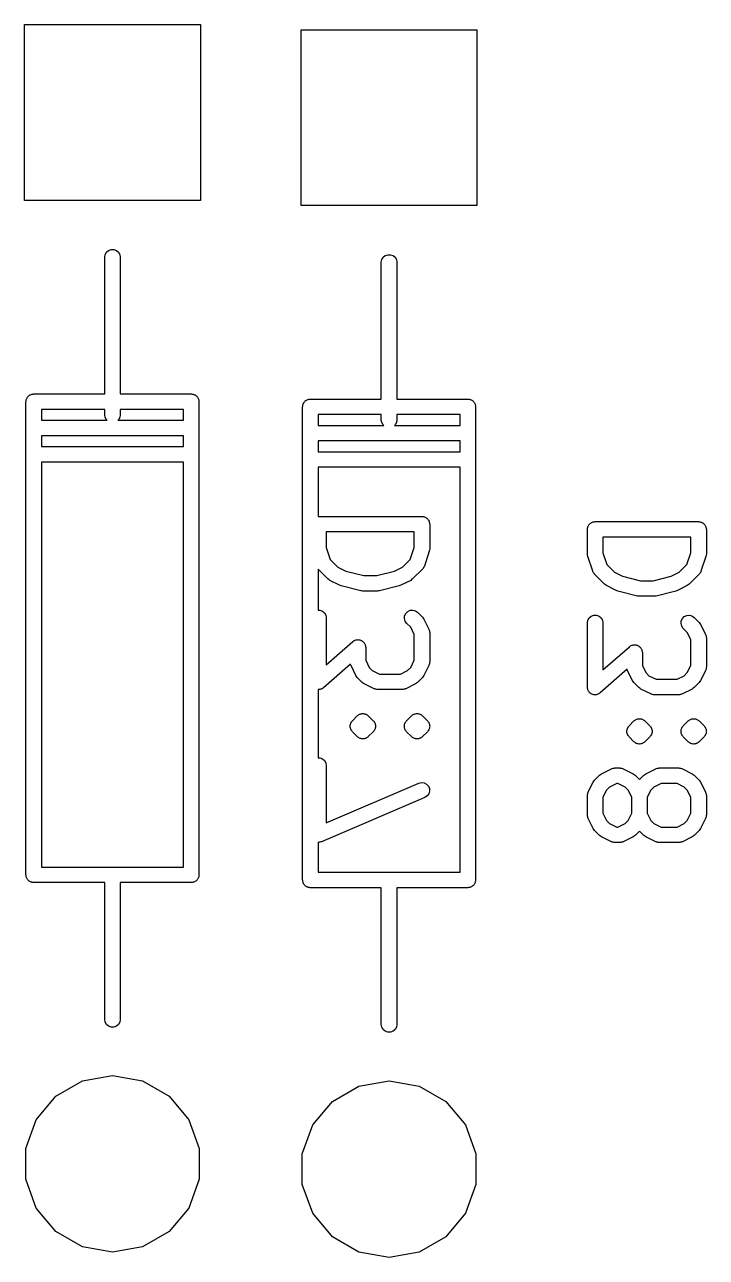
# Model space of a CAD drawing. Extents: x 17 to 274, y -105 to -6.
# Drawn here: x 162.37 to 168.97, y -46.89 to -34.98 of the extents above; entities that cross this region are included whole.
import ezdxf

# ---------------------------------------------------------------- set-up
doc = ezdxf.new("R2010")
doc.units = 0
doc.header["$MEASUREMENT"] = 0
doc.layers.add('BLACK', color=7, linetype='CONTINUOUS')

msp = doc.modelspace()

# ---------------------------------------------------------------- linework, layer by layer
at = {"layer": 'Black'}
for p, q in [((162.373, -36.6751), (162.373, -34.9759)), ((162.373, -34.9759), (164.072, -34.9759)), ((164.072, -34.9759), (164.072, -36.6751)), ((165.048, -36.7251), (165.048, -35.0259)), ((165.048, -35.0259), (166.747, -35.0259)), ((166.747, -35.0259), (166.747, -36.7251)), ((164.072, -36.6751), (162.373, -36.6751)), ((166.747, -36.7251), (165.048, -36.7251)), ((163.165, -37.1743), (163.185, -37.1576)), ((163.185, -37.1576), (163.209, -37.1487)), ((163.209, -37.1487), (163.235, -37.1487)), ((163.235, -37.1487), (163.26, -37.1576)), ((163.26, -37.1576), (163.28, -37.1743)), ((163.147, -37.2225), (163.152, -37.1969)), ((163.147, -38.5445), (163.147, -37.2225)), ((163.152, -37.1969), (163.165, -37.1743)), ((163.28, -37.1743), (163.293, -37.1969)), ((163.293, -37.1969), (163.297, -37.2225)), ((163.297, -37.2225), (163.297, -38.5445)), ((165.822, -37.2725), (165.827, -37.2469)), ((165.822, -38.5945), (165.822, -37.2725)), ((165.827, -37.2469), (165.84, -37.2243)), ((165.84, -37.2243), (165.86, -37.2076)), ((165.86, -37.2076), (165.884, -37.1987)), ((165.884, -37.1987), (165.91, -37.1987)), ((165.91, -37.1987), (165.935, -37.2076)), ((165.935, -37.2076), (165.955, -37.2243)), ((165.955, -37.2243), (165.968, -37.2469)), ((165.968, -37.2469), (165.972, -37.2725)), ((165.972, -37.2725), (165.972, -38.5945)), ((162.389, -38.6003), (162.39, -38.5939)), ((162.39, -38.5939), (162.393, -38.5882)), ((162.393, -38.5882), (162.396, -38.582)), ((162.396, -38.582), (162.4, -38.577)), ((162.4, -38.577), (162.403, -38.5713)), ((162.403, -38.5713), (162.408, -38.5671)), ((162.408, -38.5671), (162.412, -38.5621)), ((162.412, -38.5621), (162.418, -38.5588)), ((162.418, -38.5588), (162.423, -38.5546)), ((162.423, -38.5546), (162.429, -38.5523)), ((162.429, -38.5523), (162.435, -38.549)), ((162.435, -38.549), (162.441, -38.5479)), ((162.441, -38.5479), (162.447, -38.5457)), ((162.447, -38.5457), (162.454, -38.5457)), ((162.454, -38.5457), (162.46, -38.5445)), ((162.46, -38.5445), (163.147, -38.5445)), ((163.297, -38.5445), (163.984, -38.5445)), ((163.984, -38.5445), (163.991, -38.5457)), ((163.991, -38.5457), (163.997, -38.5457)), ((163.997, -38.5457), (164.004, -38.5479)), ((164.004, -38.5479), (164.01, -38.549)), ((164.01, -38.549), (164.016, -38.5523)), ((164.016, -38.5523), (164.022, -38.5546)), ((164.022, -38.5546), (164.027, -38.5588)), ((164.027, -38.5588), (164.033, -38.5621)), ((164.033, -38.5621), (164.037, -38.5671)), ((164.037, -38.5671), (164.042, -38.5713)), ((164.042, -38.5713), (164.045, -38.577)), ((164.045, -38.577), (164.049, -38.582)), ((164.049, -38.582), (164.052, -38.5882)), ((164.052, -38.5882), (164.055, -38.5939)), ((164.055, -38.5939), (164.056, -38.6003)), ((165.116, -38.5979), (165.122, -38.5957)), ((165.122, -38.5957), (165.129, -38.5957)), ((165.129, -38.5957), (165.135, -38.5945)), ((165.135, -38.5945), (165.822, -38.5945)), ((165.972, -38.5945), (166.659, -38.5945)), ((166.659, -38.5945), (166.666, -38.5957)), ((166.666, -38.5957), (166.672, -38.5957)), ((166.672, -38.5957), (166.679, -38.5979)), ((162.385, -38.6195), (162.387, -38.6131)), ((162.385, -43.1915), (162.385, -38.6195)), ((162.387, -38.6065), (162.389, -38.6003)), ((162.387, -38.6131), (162.387, -38.6065)), ((162.535, -38.6945), (162.535, -38.7985)), ((163.147, -38.6945), (162.535, -38.6945)), ((163.147, -38.7465), (163.147, -38.6945)), ((163.297, -38.6945), (163.297, -38.7465)), ((163.909, -38.6945), (163.297, -38.6945)), ((163.909, -38.7985), (163.909, -38.6945)), ((164.056, -38.6003), (164.058, -38.6065)), ((164.058, -38.6065), (164.058, -38.6131)), ((164.058, -38.6131), (164.059, -38.6195)), ((164.059, -38.6195), (164.059, -43.1915)), ((165.06, -38.6695), (165.062, -38.6631)), ((165.06, -43.2415), (165.06, -38.6695)), ((165.062, -38.6565), (165.064, -38.6503)), ((165.062, -38.6631), (165.062, -38.6565)), ((165.064, -38.6503), (165.065, -38.6439)), ((165.065, -38.6439), (165.068, -38.6382)), ((165.068, -38.6382), (165.071, -38.632)), ((165.071, -38.632), (165.075, -38.627)), ((165.075, -38.627), (165.078, -38.6213)), ((165.078, -38.6213), (165.083, -38.6171)), ((165.083, -38.6171), (165.087, -38.6121)), ((165.087, -38.6121), (165.093, -38.6088)), ((165.093, -38.6088), (165.098, -38.6046)), ((165.098, -38.6046), (165.104, -38.6023)), ((165.104, -38.6023), (165.11, -38.599)), ((165.11, -38.599), (165.116, -38.5979)), ((166.679, -38.5979), (166.685, -38.599)), ((166.685, -38.599), (166.691, -38.6023)), ((166.691, -38.6023), (166.697, -38.6046)), ((166.697, -38.6046), (166.702, -38.6088)), ((166.702, -38.6088), (166.708, -38.6121)), ((166.708, -38.6121), (166.712, -38.6171)), ((166.712, -38.6171), (166.717, -38.6213)), ((166.717, -38.6213), (166.72, -38.627)), ((166.72, -38.627), (166.724, -38.632)), ((166.724, -38.632), (166.727, -38.6382)), ((166.727, -38.6382), (166.73, -38.6439)), ((166.73, -38.6439), (166.731, -38.6503)), ((166.731, -38.6503), (166.733, -38.6565)), ((166.733, -38.6565), (166.733, -38.6631)), ((166.733, -38.6631), (166.734, -38.6695)), ((166.734, -38.6695), (166.734, -43.2415)), ((162.535, -38.7985), (163.17, -38.7985)), ((163.152, -38.7722), (163.147, -38.7465)), ((163.165, -38.7947), (163.152, -38.7722)), ((163.17, -38.7985), (163.165, -38.7947)), ((163.28, -38.7947), (163.275, -38.7985)), ((163.275, -38.7985), (163.909, -38.7985)), ((163.293, -38.7722), (163.28, -38.7947)), ((163.297, -38.7465), (163.293, -38.7722)), ((165.21, -38.7445), (165.21, -38.8485)), ((165.822, -38.7445), (165.21, -38.7445)), ((165.822, -38.7965), (165.822, -38.7445)), ((165.827, -38.8222), (165.822, -38.7965)), ((165.84, -38.8447), (165.827, -38.8222)), ((165.968, -38.8222), (165.955, -38.8447)), ((165.972, -38.7965), (165.968, -38.8222)), ((165.972, -38.7445), (165.972, -38.7965)), ((166.584, -38.7445), (165.972, -38.7445)), ((166.584, -38.8485), (166.584, -38.7445)), ((162.535, -38.9485), (162.535, -39.0525)), ((163.909, -38.9485), (162.535, -38.9485)), ((163.909, -39.0525), (163.909, -38.9485)), ((165.21, -38.8485), (165.845, -38.8485)), ((165.845, -38.8485), (165.84, -38.8447)), ((165.955, -38.8447), (165.95, -38.8485)), ((165.95, -38.8485), (166.584, -38.8485)), ((162.535, -39.0525), (163.909, -39.0525)), ((165.21, -38.9985), (165.21, -39.1025)), ((166.584, -38.9985), (165.21, -38.9985)), ((166.584, -39.1025), (166.584, -38.9985)), ((165.21, -39.1025), (166.584, -39.1025)), ((162.535, -39.2025), (162.535, -43.1165)), ((163.909, -39.2025), (162.535, -39.2025)), ((163.909, -43.1165), (163.909, -39.2025)), ((165.21, -39.2525), (165.21, -39.7289)), ((166.584, -39.2525), (165.21, -39.2525)), ((166.584, -43.1665), (166.584, -39.2525)), ((165.21, -39.7289), (165.215, -39.7281)), ((165.215, -39.7281), (166.215, -39.7281)), ((166.215, -39.7281), (166.221, -39.7293)), ((166.221, -39.7293), (166.228, -39.7293)), ((166.228, -39.7293), (166.234, -39.7315)), ((166.234, -39.7315), (166.24, -39.7327)), ((166.24, -39.7327), (166.246, -39.7359)), ((166.246, -39.7359), (166.252, -39.7382)), ((166.252, -39.7382), (166.257, -39.7424)), ((166.257, -39.7424), (166.263, -39.7457)), ((166.263, -39.7457), (166.267, -39.7507)), ((166.267, -39.7507), (166.272, -39.7549)), ((166.272, -39.7549), (166.276, -39.7606)), ((166.276, -39.7606), (166.28, -39.7656)), ((166.28, -39.7656), (166.282, -39.7718)), ((166.282, -39.7718), (166.285, -39.7775)), ((166.285, -39.7775), (166.286, -39.7839)), ((166.286, -39.7839), (166.289, -39.7901)), ((167.852, -39.7882), (167.859, -39.7859)), ((167.859, -39.7859), (167.864, -39.7827)), ((167.864, -39.7827), (167.871, -39.7815)), ((167.871, -39.7815), (167.877, -39.7793)), ((167.877, -39.7793), (167.883, -39.7793)), ((167.883, -39.7793), (167.89, -39.7781)), ((167.89, -39.7781), (168.89, -39.7781)), ((168.89, -39.7781), (168.896, -39.7793)), ((168.896, -39.7793), (168.903, -39.7793)), ((168.903, -39.7793), (168.909, -39.7815)), ((168.909, -39.7815), (168.915, -39.7827)), ((168.915, -39.7827), (168.921, -39.7859)), ((168.921, -39.7859), (168.927, -39.7882)), ((165.29, -39.8781), (165.29, -40.0291)), ((166.14, -39.8781), (165.29, -39.8781)), ((166.14, -40.0291), (166.14, -39.8781)), ((166.289, -39.7901), (166.289, -39.7967)), ((166.289, -39.7967), (166.29, -39.8031)), ((166.29, -39.8031), (166.29, -40.0412)), ((167.815, -39.8531), (167.816, -39.8467)), ((167.815, -40.0912), (167.815, -39.8531)), ((167.816, -39.8401), (167.818, -39.8339)), ((167.816, -39.8467), (167.816, -39.8401)), ((167.818, -39.8339), (167.819, -39.8275)), ((167.819, -39.8275), (167.823, -39.8218)), ((167.823, -39.8218), (167.825, -39.8156)), ((167.825, -39.8156), (167.829, -39.8106)), ((167.829, -39.8106), (167.832, -39.8049)), ((167.832, -39.8049), (167.837, -39.8007)), ((167.837, -39.8007), (167.842, -39.7957)), ((167.842, -39.7957), (167.847, -39.7924)), ((167.847, -39.7924), (167.852, -39.7882)), ((168.927, -39.7882), (168.932, -39.7924)), ((168.932, -39.7924), (168.938, -39.7957)), ((168.938, -39.7957), (168.942, -39.8007)), ((168.942, -39.8007), (168.947, -39.8049)), ((168.947, -39.8049), (168.951, -39.8106)), ((168.951, -39.8106), (168.955, -39.8156)), ((168.955, -39.8156), (168.957, -39.8218)), ((168.957, -39.8218), (168.96, -39.8275)), ((168.96, -39.8275), (168.961, -39.8339)), ((168.961, -39.8339), (168.964, -39.8401)), ((168.964, -39.8401), (168.964, -39.8467)), ((168.964, -39.8467), (168.965, -39.8531)), ((168.965, -39.8531), (168.965, -40.0912)), ((167.965, -39.9281), (167.965, -40.0791)), ((168.815, -39.9281), (167.965, -39.9281)), ((168.815, -40.0791), (168.815, -39.9281)), ((165.29, -40.0291), (165.328, -40.1436)), ((165.328, -40.1436), (165.402, -40.2177)), ((166.028, -40.2177), (166.102, -40.1436)), ((166.102, -40.1436), (166.14, -40.0291)), ((166.286, -40.065), (166.238, -40.2078)), ((166.288, -40.0531), (166.286, -40.065)), ((166.29, -40.0412), (166.288, -40.0531)), ((167.817, -40.1031), (167.815, -40.0912)), ((167.819, -40.115), (167.817, -40.1031)), ((167.866, -40.2578), (167.819, -40.115)), ((167.965, -40.0791), (168.003, -40.1936)), ((168.777, -40.1936), (168.815, -40.0791)), ((168.961, -40.115), (168.913, -40.2578)), ((168.963, -40.1031), (168.961, -40.115)), ((168.965, -40.0912), (168.963, -40.1031)), ((165.305, -40.3324), (165.21, -40.2382)), ((165.21, -40.2382), (165.21, -40.634)), ((165.402, -40.2177), (165.479, -40.2562)), ((165.479, -40.2562), (165.653, -40.2996)), ((165.777, -40.2996), (165.951, -40.2562)), ((165.951, -40.2562), (166.028, -40.2177)), ((166.22, -40.2371), (166.125, -40.3324)), ((166.223, -40.2336), (166.22, -40.2371)), ((166.226, -40.2307), (166.223, -40.2336)), ((166.23, -40.223), (166.226, -40.2307)), ((166.235, -40.2158), (166.23, -40.223)), ((166.236, -40.2116), (166.235, -40.2158)), ((166.238, -40.2078), (166.236, -40.2116)), ((167.868, -40.2616), (167.866, -40.2578)), ((167.869, -40.2658), (167.868, -40.2616)), ((168.003, -40.1936), (168.077, -40.2677)), ((168.703, -40.2677), (168.777, -40.1936)), ((168.911, -40.2616), (168.91, -40.2658)), ((168.913, -40.2578), (168.911, -40.2616)), ((165.315, -40.3393), (165.305, -40.3324)), ((165.324, -40.3464), (165.315, -40.3393)), ((165.419, -40.394), (165.324, -40.3464)), ((165.653, -40.2996), (165.777, -40.2996)), ((166.106, -40.3464), (166.01, -40.394)), ((166.115, -40.3392), (166.106, -40.3464)), ((166.125, -40.3324), (166.115, -40.3392)), ((167.875, -40.273), (167.869, -40.2658)), ((167.879, -40.2807), (167.875, -40.273)), ((167.882, -40.2836), (167.879, -40.2807)), ((167.884, -40.2871), (167.882, -40.2836)), ((167.98, -40.3824), (167.884, -40.2871)), ((167.99, -40.3893), (167.98, -40.3824)), ((168.077, -40.2677), (168.154, -40.3062)), ((168.154, -40.3062), (168.328, -40.3496)), ((168.328, -40.3496), (168.452, -40.3496)), ((168.452, -40.3496), (168.626, -40.3062)), ((168.626, -40.3062), (168.703, -40.2677)), ((168.8, -40.3824), (168.79, -40.3892)), ((168.895, -40.2871), (168.8, -40.3824)), ((168.898, -40.2836), (168.895, -40.2871)), ((168.901, -40.2807), (168.898, -40.2836)), ((168.905, -40.273), (168.901, -40.2807)), ((168.91, -40.2658), (168.905, -40.273)), ((165.427, -40.3964), (165.419, -40.394)), ((165.435, -40.3997), (165.427, -40.3964)), ((165.625, -40.4473), (165.435, -40.3997)), ((165.634, -40.448), (165.625, -40.4473)), ((165.643, -40.4496), (165.634, -40.448)), ((165.786, -40.4496), (165.643, -40.4496)), ((165.795, -40.448), (165.786, -40.4496)), ((165.804, -40.4473), (165.795, -40.448)), ((165.995, -40.3997), (165.804, -40.4473)), ((166.002, -40.3964), (165.995, -40.3997)), ((166.01, -40.394), (166.002, -40.3964)), ((167.999, -40.3964), (167.99, -40.3893)), ((168.094, -40.444), (167.999, -40.3964)), ((168.102, -40.4464), (168.094, -40.444)), ((168.11, -40.4497), (168.102, -40.4464)), ((168.3, -40.4973), (168.11, -40.4497)), ((168.309, -40.498), (168.3, -40.4973)), ((168.318, -40.4996), (168.309, -40.498)), ((168.461, -40.4996), (168.318, -40.4996)), ((168.47, -40.498), (168.461, -40.4996)), ((168.479, -40.4973), (168.47, -40.498)), ((168.67, -40.4497), (168.479, -40.4973)), ((168.677, -40.4464), (168.67, -40.4497)), ((168.685, -40.444), (168.677, -40.4464)), ((168.781, -40.3964), (168.685, -40.444)), ((168.79, -40.3892), (168.781, -40.3964)), ((165.21, -40.634), (165.228, -40.634)), ((165.228, -40.634), (165.252, -40.6429)), ((165.252, -40.6429), (165.272, -40.6597)), ((165.272, -40.6597), (165.285, -40.6822)), ((165.285, -40.6822), (165.29, -40.7079)), ((165.29, -40.7079), (165.29, -41.1617)), ((166.045, -40.7144), (166.047, -40.6885)), ((166.052, -40.7396), (166.045, -40.7144)), ((166.047, -40.6885), (166.058, -40.6649)), ((166.067, -40.7609), (166.052, -40.7396)), ((166.058, -40.6649), (166.077, -40.6465)), ((166.077, -40.6465), (166.1, -40.6355)), ((166.1, -40.6355), (166.126, -40.6332)), ((166.126, -40.6332), (166.151, -40.6399)), ((166.151, -40.6399), (166.173, -40.6549)), ((166.173, -40.6549), (166.22, -40.7025)), ((166.22, -40.7025), (166.227, -40.7123)), ((166.227, -40.7123), (166.234, -40.722)), ((166.234, -40.722), (166.282, -40.8172)), ((167.815, -40.7579), (167.819, -40.7322)), ((167.819, -40.7322), (167.832, -40.7097)), ((167.832, -40.7097), (167.852, -40.6929)), ((167.852, -40.6929), (167.877, -40.684)), ((167.877, -40.684), (167.903, -40.684)), ((167.903, -40.684), (167.927, -40.6929)), ((167.927, -40.6929), (167.947, -40.7097)), ((167.947, -40.7097), (167.96, -40.7322)), ((167.96, -40.7322), (167.965, -40.7579)), ((168.72, -40.7644), (168.722, -40.7385)), ((168.722, -40.7385), (168.733, -40.7149)), ((168.733, -40.7149), (168.752, -40.6965)), ((168.752, -40.6965), (168.775, -40.6855)), ((168.775, -40.6855), (168.801, -40.6832)), ((168.801, -40.6832), (168.826, -40.6899)), ((168.826, -40.6899), (168.848, -40.7049)), ((168.848, -40.7049), (168.895, -40.7525)), ((166.106, -40.7999), (166.067, -40.7609)), ((166.14, -40.8685), (166.106, -40.7999)), ((166.282, -40.8172), (166.283, -40.8214)), ((166.283, -40.8214), (166.285, -40.8251)), ((166.285, -40.8251), (166.287, -40.8338)), ((166.287, -40.8338), (166.289, -40.8422)), ((166.289, -40.8422), (166.289, -40.8465)), ((166.289, -40.8465), (166.29, -40.8508)), ((166.29, -40.8508), (166.29, -41.1365)), ((167.815, -41.3769), (167.815, -40.7579)), ((167.965, -40.7579), (167.965, -41.2117)), ((168.727, -40.7896), (168.72, -40.7644)), ((168.742, -40.8109), (168.727, -40.7896)), ((168.781, -40.8499), (168.742, -40.8109)), ((168.815, -40.9185), (168.781, -40.8499)), ((168.895, -40.7525), (168.902, -40.7623)), ((168.902, -40.7623), (168.909, -40.772)), ((168.909, -40.772), (168.957, -40.8672)), ((165.29, -41.1617), (165.546, -40.9372)), ((165.546, -40.9372), (165.553, -40.9334)), ((165.553, -40.9334), (165.558, -40.9287)), ((165.558, -40.9287), (165.564, -40.9267)), ((165.564, -40.9267), (165.569, -40.9237)), ((165.569, -40.9237), (165.576, -40.9223)), ((165.576, -40.9223), (165.583, -40.9198)), ((165.583, -40.9198), (165.589, -40.9198)), ((165.589, -40.9198), (165.594, -40.9186)), ((165.594, -40.9186), (165.601, -40.9198)), ((165.601, -40.9198), (165.609, -40.9198)), ((165.609, -40.9198), (165.614, -40.9217)), ((165.614, -40.9217), (165.62, -40.9226)), ((165.62, -40.9226), (165.626, -40.9262)), ((165.626, -40.9262), (165.633, -40.9287)), ((165.633, -40.9287), (165.638, -40.9324)), ((165.638, -40.9324), (165.643, -40.9352)), ((165.643, -40.9352), (165.648, -40.9407)), ((165.648, -40.9407), (165.653, -40.9454)), ((165.653, -40.9454), (165.656, -40.9504)), ((165.656, -40.9504), (165.66, -40.9548)), ((165.66, -40.9548), (165.663, -40.9616)), ((165.663, -40.9616), (165.666, -40.968)), ((165.666, -40.968), (165.667, -40.9737)), ((165.667, -40.9737), (165.669, -40.9791)), ((166.14, -41.1188), (166.14, -40.8685)), ((168.228, -40.9834), (168.233, -40.9787)), ((168.233, -40.9787), (168.239, -40.9767)), ((168.239, -40.9767), (168.244, -40.9737)), ((168.244, -40.9737), (168.251, -40.9723)), ((168.251, -40.9723), (168.258, -40.9698)), ((168.258, -40.9698), (168.264, -40.9698)), ((168.264, -40.9698), (168.269, -40.9686)), ((168.269, -40.9686), (168.276, -40.9698)), ((168.276, -40.9698), (168.284, -40.9698)), ((168.284, -40.9698), (168.289, -40.9717)), ((168.289, -40.9717), (168.295, -40.9726)), ((168.295, -40.9726), (168.301, -40.9762)), ((168.301, -40.9762), (168.308, -40.9787)), ((168.308, -40.9787), (168.313, -40.9824)), ((168.815, -41.1688), (168.815, -40.9185)), ((168.957, -40.8672), (168.958, -40.8714)), ((168.958, -40.8714), (168.96, -40.8751)), ((168.96, -40.8751), (168.962, -40.8838)), ((168.962, -40.8838), (168.964, -40.8922)), ((168.964, -40.8922), (168.964, -40.8965)), ((168.964, -40.8965), (168.965, -40.9008)), ((168.965, -40.9008), (168.965, -41.1865)), ((165.669, -40.9791), (165.67, -40.9864)), ((165.67, -40.9864), (165.671, -40.9936)), ((165.671, -40.9936), (165.671, -41.1188)), ((167.965, -41.2117), (168.221, -40.9872)), ((168.221, -40.9872), (168.228, -40.9834)), ((168.313, -40.9824), (168.318, -40.9852)), ((168.318, -40.9852), (168.323, -40.9907)), ((168.323, -40.9907), (168.328, -40.9954)), ((168.328, -40.9954), (168.331, -41.0004)), ((168.331, -41.0004), (168.335, -41.0048)), ((168.335, -41.0048), (168.338, -41.0116)), ((168.338, -41.0116), (168.341, -41.018)), ((168.341, -41.018), (168.342, -41.0237)), ((168.342, -41.0237), (168.344, -41.0291)), ((168.344, -41.0291), (168.345, -41.0364)), ((168.345, -41.0364), (168.346, -41.0436)), ((168.346, -41.0436), (168.346, -41.1688)), ((165.524, -41.1559), (165.264, -41.3834)), ((165.525, -41.1621), (165.524, -41.1559)), ((165.527, -41.1659), (165.525, -41.1621)), ((165.529, -41.17), (165.527, -41.1659)), ((165.576, -41.2653), (165.529, -41.17)), ((165.671, -41.1188), (165.705, -41.1873)), ((165.705, -41.1873), (165.735, -41.2177)), ((166.075, -41.2177), (166.106, -41.1873)), ((166.106, -41.1873), (166.14, -41.1188)), ((166.282, -41.17), (166.234, -41.2653)), ((166.283, -41.1659), (166.282, -41.17)), ((166.285, -41.1621), (166.283, -41.1659)), ((166.287, -41.1535), (166.285, -41.1621)), ((166.289, -41.145), (166.287, -41.1535)), ((166.29, -41.1365), (166.289, -41.1407)), ((166.289, -41.1407), (166.289, -41.145)), ((168.199, -41.2059), (167.939, -41.4334)), ((168.2, -41.2121), (168.199, -41.2059)), ((168.202, -41.2159), (168.2, -41.2121)), ((168.204, -41.22), (168.202, -41.2159)), ((168.346, -41.1688), (168.38, -41.2373)), ((168.781, -41.2373), (168.815, -41.1688)), ((168.958, -41.2159), (168.957, -41.22)), ((168.96, -41.2121), (168.958, -41.2159)), ((168.962, -41.2035), (168.96, -41.2121)), ((168.964, -41.195), (168.962, -41.2035)), ((168.965, -41.1865), (168.964, -41.1907)), ((168.964, -41.1907), (168.964, -41.195)), ((165.583, -41.2749), (165.576, -41.2653)), ((165.59, -41.2847), (165.583, -41.2749)), ((165.638, -41.3324), (165.59, -41.2847)), ((165.648, -41.3392), (165.638, -41.3324)), ((165.735, -41.2177), (165.804, -41.2519)), ((165.804, -41.2519), (166.007, -41.2519)), ((166.007, -41.2519), (166.075, -41.2177)), ((166.173, -41.3324), (166.163, -41.3392)), ((166.22, -41.2847), (166.173, -41.3324)), ((166.227, -41.2749), (166.22, -41.2847)), ((166.234, -41.2653), (166.227, -41.2749)), ((168.251, -41.3153), (168.204, -41.22)), ((168.258, -41.3249), (168.251, -41.3153)), ((168.265, -41.3347), (168.258, -41.3249)), ((168.313, -41.3824), (168.265, -41.3347)), ((168.38, -41.2373), (168.41, -41.2677)), ((168.41, -41.2677), (168.479, -41.3019)), ((168.479, -41.3019), (168.682, -41.3019)), ((168.682, -41.3019), (168.75, -41.2677)), ((168.75, -41.2677), (168.781, -41.2373)), ((168.895, -41.3347), (168.848, -41.3824)), ((168.902, -41.3249), (168.895, -41.3347)), ((168.909, -41.3153), (168.902, -41.3249)), ((168.957, -41.22), (168.909, -41.3153)), ((165.216, -41.4019), (165.21, -41.401)), ((165.21, -41.401), (165.21, -42.0626)), ((165.222, -41.4008), (165.216, -41.4019)), ((165.228, -41.4008), (165.222, -41.4008)), ((165.235, -41.3983), (165.228, -41.4008)), ((165.242, -41.3969), (165.235, -41.3983)), ((165.247, -41.3939), (165.242, -41.3969)), ((165.252, -41.3919), (165.247, -41.3939)), ((165.258, -41.3872), (165.252, -41.3919)), ((165.264, -41.3834), (165.258, -41.3872)), ((165.657, -41.3464), (165.648, -41.3392)), ((165.753, -41.394), (165.657, -41.3464)), ((165.757, -41.3953), (165.753, -41.394)), ((165.761, -41.3974), (165.757, -41.3953)), ((165.769, -41.399), (165.761, -41.3974)), ((165.778, -41.4015), (165.769, -41.399)), ((165.782, -41.4012), (165.778, -41.4015)), ((165.786, -41.4019), (165.782, -41.4012)), ((166.024, -41.4019), (165.786, -41.4019)), ((166.029, -41.4012), (166.024, -41.4019)), ((166.033, -41.4015), (166.029, -41.4012)), ((166.041, -41.399), (166.033, -41.4015)), ((166.05, -41.3974), (166.041, -41.399)), ((166.054, -41.3953), (166.05, -41.3974)), ((166.058, -41.394), (166.054, -41.3953)), ((166.153, -41.3464), (166.058, -41.394)), ((166.163, -41.3392), (166.153, -41.3464)), ((167.816, -41.3842), (167.815, -41.3769)), ((167.816, -41.3915), (167.816, -41.3842)), ((167.818, -41.3969), (167.816, -41.3915)), ((167.819, -41.4026), (167.818, -41.3969)), ((167.823, -41.4089), (167.819, -41.4026)), ((167.826, -41.4158), (167.823, -41.4089)), ((167.829, -41.4201), (167.826, -41.4158)), ((167.832, -41.4252), (167.829, -41.4201)), ((167.838, -41.4299), (167.832, -41.4252)), ((167.843, -41.4354), (167.838, -41.4299)), ((167.848, -41.4382), (167.843, -41.4354)), ((167.852, -41.4419), (167.848, -41.4382)), ((167.859, -41.4444), (167.852, -41.4419)), ((167.866, -41.4479), (167.859, -41.4444)), ((167.871, -41.4488), (167.866, -41.4479)), ((167.877, -41.4508), (167.871, -41.4488)), ((167.884, -41.4508), (167.877, -41.4508)), ((167.891, -41.4519), (167.884, -41.4508)), ((167.897, -41.4508), (167.891, -41.4519)), ((167.903, -41.4508), (167.897, -41.4508)), ((167.91, -41.4483), (167.903, -41.4508)), ((167.917, -41.4469), (167.91, -41.4483)), ((167.922, -41.4439), (167.917, -41.4469)), ((167.927, -41.4419), (167.922, -41.4439)), ((167.933, -41.4372), (167.927, -41.4419)), ((167.939, -41.4334), (167.933, -41.4372)), ((168.323, -41.3892), (168.313, -41.3824)), ((168.332, -41.3964), (168.323, -41.3892)), ((168.428, -41.444), (168.332, -41.3964)), ((168.432, -41.4453), (168.428, -41.444)), ((168.436, -41.4474), (168.432, -41.4453)), ((168.444, -41.449), (168.436, -41.4474)), ((168.453, -41.4515), (168.444, -41.449)), ((168.457, -41.4512), (168.453, -41.4515)), ((168.461, -41.4519), (168.457, -41.4512)), ((168.699, -41.4519), (168.461, -41.4519)), ((168.704, -41.4512), (168.699, -41.4519)), ((168.708, -41.4515), (168.704, -41.4512)), ((168.716, -41.449), (168.708, -41.4515)), ((168.725, -41.4474), (168.716, -41.449)), ((168.729, -41.4453), (168.725, -41.4474)), ((168.733, -41.444), (168.729, -41.4453)), ((168.828, -41.3964), (168.733, -41.444)), ((168.838, -41.3892), (168.828, -41.3964)), ((168.848, -41.3824), (168.838, -41.3892)), ((165.543, -41.7025), (165.59, -41.6549)), ((165.59, -41.6549), (165.596, -41.6511)), ((165.596, -41.6511), (165.6, -41.6465)), ((165.6, -41.6465), (165.606, -41.6437)), ((165.606, -41.6437), (165.612, -41.6399)), ((165.612, -41.6399), (165.618, -41.6382)), ((165.618, -41.6382), (165.624, -41.6355)), ((165.624, -41.6355), (165.631, -41.6349)), ((165.631, -41.6349), (165.637, -41.6332)), ((165.637, -41.6332), (165.643, -41.6338)), ((165.643, -41.6338), (165.65, -41.6332)), ((165.65, -41.6332), (165.656, -41.6349)), ((165.656, -41.6349), (165.663, -41.6355)), ((165.663, -41.6355), (165.669, -41.6382)), ((165.669, -41.6382), (165.675, -41.6399)), ((165.675, -41.6399), (165.68, -41.6437)), ((165.68, -41.6437), (165.686, -41.6465)), ((165.686, -41.6465), (165.691, -41.6511)), ((165.691, -41.6511), (165.696, -41.6549)), ((165.696, -41.6549), (165.744, -41.7025)), ((166.067, -41.7025), (166.114, -41.6549)), ((166.114, -41.6549), (166.12, -41.6511)), ((166.12, -41.6511), (166.124, -41.6465)), ((166.124, -41.6465), (166.13, -41.6437)), ((166.13, -41.6437), (166.136, -41.6399)), ((166.136, -41.6399), (166.142, -41.6382)), ((166.142, -41.6382), (166.148, -41.6355)), ((166.148, -41.6355), (166.154, -41.6349)), ((166.154, -41.6349), (166.161, -41.6332)), ((166.161, -41.6332), (166.167, -41.6338)), ((166.167, -41.6338), (166.174, -41.6332)), ((166.174, -41.6332), (166.18, -41.6349)), ((166.18, -41.6349), (166.187, -41.6355)), ((166.187, -41.6355), (166.193, -41.6382)), ((166.193, -41.6382), (166.199, -41.6399)), ((166.199, -41.6399), (166.204, -41.6437)), ((166.204, -41.6437), (166.21, -41.6465)), ((166.21, -41.6465), (166.215, -41.6511)), ((166.215, -41.6511), (166.22, -41.6549)), ((166.22, -41.6549), (166.268, -41.7025)), ((168.275, -41.6965), (168.281, -41.6937)), ((168.281, -41.6937), (168.287, -41.6899)), ((168.287, -41.6899), (168.293, -41.6882)), ((168.293, -41.6882), (168.299, -41.6855)), ((168.299, -41.6855), (168.306, -41.6849)), ((168.306, -41.6849), (168.312, -41.6832)), ((168.312, -41.6832), (168.318, -41.6838)), ((168.318, -41.6838), (168.325, -41.6832)), ((168.325, -41.6832), (168.331, -41.6849)), ((168.331, -41.6849), (168.338, -41.6855)), ((168.338, -41.6855), (168.344, -41.6882)), ((168.344, -41.6882), (168.35, -41.6899)), ((168.35, -41.6899), (168.355, -41.6937)), ((168.355, -41.6937), (168.361, -41.6965)), ((168.799, -41.6965), (168.805, -41.6937)), ((168.805, -41.6937), (168.811, -41.6899)), ((168.811, -41.6899), (168.817, -41.6882)), ((168.817, -41.6882), (168.823, -41.6855)), ((168.823, -41.6855), (168.829, -41.6849)), ((168.829, -41.6849), (168.836, -41.6832)), ((168.836, -41.6832), (168.842, -41.6838)), ((168.842, -41.6838), (168.849, -41.6832)), ((168.849, -41.6832), (168.855, -41.6849)), ((168.855, -41.6849), (168.862, -41.6855)), ((168.862, -41.6855), (168.868, -41.6882)), ((168.868, -41.6882), (168.874, -41.6899)), ((168.874, -41.6899), (168.879, -41.6937)), ((168.879, -41.6937), (168.885, -41.6965)), ((165.521, -41.749), (165.522, -41.7458)), ((165.522, -41.7555), (165.521, -41.749)), ((165.521, -41.7621), (165.522, -41.7555)), ((165.522, -41.7652), (165.521, -41.7621)), ((165.522, -41.7425), (165.523, -41.7394)), ((165.522, -41.7458), (165.522, -41.7425)), ((165.522, -41.7685), (165.522, -41.7652)), ((165.523, -41.7716), (165.522, -41.7685)), ((165.523, -41.7361), (165.526, -41.7302)), ((165.523, -41.7394), (165.523, -41.7361)), ((165.523, -41.7749), (165.523, -41.7716)), ((165.526, -41.7809), (165.523, -41.7749)), ((165.526, -41.7302), (165.528, -41.7238)), ((165.528, -41.7872), (165.526, -41.7809)), ((165.528, -41.7238), (165.53, -41.7211)), ((165.53, -41.7899), (165.528, -41.7872)), ((165.53, -41.7211), (165.531, -41.718)), ((165.531, -41.793), (165.53, -41.7899)), ((165.531, -41.718), (165.533, -41.7155)), ((165.533, -41.7955), (165.531, -41.793)), ((165.533, -41.7155), (165.534, -41.7125)), ((165.534, -41.7985), (165.533, -41.7955)), ((165.534, -41.7125), (165.539, -41.7079)), ((165.539, -41.8032), (165.534, -41.7985)), ((165.539, -41.7079), (165.543, -41.7025)), ((165.543, -41.8086), (165.539, -41.8032)), ((165.59, -41.8562), (165.543, -41.8086)), ((165.744, -41.8086), (165.696, -41.8562)), ((165.744, -41.7025), (165.748, -41.7079)), ((165.748, -41.8032), (165.744, -41.8086)), ((165.748, -41.7079), (165.752, -41.7125)), ((165.752, -41.7985), (165.748, -41.8032)), ((165.752, -41.7125), (165.754, -41.7155)), ((165.754, -41.7955), (165.752, -41.7985)), ((165.754, -41.7155), (165.756, -41.718)), ((165.756, -41.793), (165.754, -41.7955)), ((165.756, -41.718), (165.757, -41.7211)), ((165.757, -41.7899), (165.756, -41.793)), ((165.757, -41.7211), (165.759, -41.7238)), ((165.759, -41.7872), (165.757, -41.7899)), ((165.759, -41.7238), (165.761, -41.7302)), ((165.761, -41.7809), (165.759, -41.7872)), ((165.761, -41.7302), (165.763, -41.7361)), ((165.763, -41.7749), (165.761, -41.7809)), ((165.763, -41.7361), (165.764, -41.7394)), ((165.764, -41.7716), (165.763, -41.7749)), ((165.764, -41.7394), (165.765, -41.7425)), ((165.765, -41.7685), (165.764, -41.7716)), ((165.765, -41.7425), (165.765, -41.7458)), ((165.765, -41.7458), (165.766, -41.749)), ((165.766, -41.749), (165.765, -41.7555)), ((165.765, -41.7555), (165.766, -41.7621)), ((165.766, -41.7621), (165.765, -41.7652)), ((165.765, -41.7652), (165.765, -41.7685)), ((166.045, -41.749), (166.046, -41.7458)), ((166.045, -41.7555), (166.045, -41.749)), ((166.045, -41.7621), (166.045, -41.7555)), ((166.046, -41.7652), (166.045, -41.7621)), ((166.046, -41.7425), (166.047, -41.7394)), ((166.046, -41.7458), (166.046, -41.7425)), ((166.046, -41.7685), (166.046, -41.7652)), ((166.047, -41.7716), (166.046, -41.7685)), ((166.047, -41.7361), (166.05, -41.7302)), ((166.047, -41.7394), (166.047, -41.7361)), ((166.047, -41.7749), (166.047, -41.7716)), ((166.05, -41.7809), (166.047, -41.7749)), ((166.05, -41.7302), (166.052, -41.7238)), ((166.052, -41.7872), (166.05, -41.7809)), ((166.052, -41.7238), (166.054, -41.7211)), ((166.054, -41.7899), (166.052, -41.7872)), ((166.054, -41.7211), (166.055, -41.718)), ((166.055, -41.793), (166.054, -41.7899)), ((166.055, -41.718), (166.057, -41.7155)), ((166.057, -41.7955), (166.055, -41.793)), ((166.057, -41.7155), (166.058, -41.7125)), ((166.058, -41.7985), (166.057, -41.7955)), ((166.058, -41.7125), (166.063, -41.7079)), ((166.063, -41.8032), (166.058, -41.7985)), ((166.063, -41.7079), (166.067, -41.7025)), ((166.067, -41.8086), (166.063, -41.8032)), ((166.114, -41.8562), (166.067, -41.8086)), ((166.268, -41.8086), (166.22, -41.8562)), ((166.268, -41.7025), (166.272, -41.7079)), ((166.272, -41.8032), (166.268, -41.8086)), ((166.272, -41.7079), (166.276, -41.7125)), ((166.276, -41.7985), (166.272, -41.8032)), ((166.276, -41.7125), (166.278, -41.7155)), ((166.278, -41.7955), (166.276, -41.7985)), ((166.278, -41.7155), (166.28, -41.718)), ((166.28, -41.793), (166.278, -41.7955)), ((166.28, -41.718), (166.281, -41.7211)), ((166.281, -41.7899), (166.28, -41.793)), ((166.281, -41.7211), (166.283, -41.7238)), ((166.283, -41.7872), (166.281, -41.7899)), ((166.283, -41.7238), (166.285, -41.7302)), ((166.285, -41.7809), (166.283, -41.7872)), ((166.285, -41.7302), (166.287, -41.7361)), ((166.287, -41.7749), (166.285, -41.7809)), ((166.287, -41.7361), (166.288, -41.7394)), ((166.288, -41.7716), (166.287, -41.7749)), ((166.288, -41.7394), (166.289, -41.7425)), ((166.289, -41.7685), (166.288, -41.7716)), ((166.289, -41.7425), (166.289, -41.7458)), ((166.289, -41.7458), (166.29, -41.749)), ((166.29, -41.749), (166.289, -41.7555)), ((166.289, -41.7555), (166.29, -41.7621)), ((166.29, -41.7621), (166.289, -41.7652)), ((166.289, -41.7652), (166.289, -41.7685)), ((168.196, -41.799), (168.197, -41.7958)), ((168.197, -41.8055), (168.196, -41.799)), ((168.196, -41.8121), (168.197, -41.8055)), ((168.197, -41.8152), (168.196, -41.8121)), ((168.197, -41.7925), (168.198, -41.7894)), ((168.197, -41.7958), (168.197, -41.7925)), ((168.198, -41.7861), (168.201, -41.7802)), ((168.198, -41.7894), (168.198, -41.7861)), ((168.201, -41.7802), (168.203, -41.7738)), ((168.203, -41.7738), (168.205, -41.7711)), ((168.205, -41.7711), (168.206, -41.768)), ((168.206, -41.768), (168.208, -41.7655)), ((168.208, -41.7655), (168.209, -41.7625)), ((168.209, -41.7625), (168.214, -41.7579)), ((168.214, -41.7579), (168.218, -41.7525)), ((168.218, -41.7525), (168.265, -41.7049)), ((168.265, -41.7049), (168.271, -41.7011)), ((168.271, -41.7011), (168.275, -41.6965)), ((168.361, -41.6965), (168.366, -41.7011)), ((168.366, -41.7011), (168.371, -41.7049)), ((168.371, -41.7049), (168.419, -41.7525)), ((168.419, -41.7525), (168.423, -41.7579)), ((168.423, -41.7579), (168.427, -41.7625)), ((168.427, -41.7625), (168.429, -41.7655)), ((168.429, -41.7655), (168.431, -41.768)), ((168.431, -41.768), (168.432, -41.7711)), ((168.432, -41.7711), (168.434, -41.7738)), ((168.434, -41.7738), (168.436, -41.7802)), ((168.436, -41.7802), (168.438, -41.7861)), ((168.438, -41.7861), (168.439, -41.7894)), ((168.439, -41.7894), (168.44, -41.7925)), ((168.44, -41.7925), (168.44, -41.7958)), ((168.44, -41.7958), (168.441, -41.799)), ((168.441, -41.799), (168.44, -41.8055)), ((168.44, -41.8055), (168.441, -41.8121)), ((168.441, -41.8121), (168.44, -41.8152)), ((168.72, -41.799), (168.721, -41.7958)), ((168.72, -41.8055), (168.72, -41.799)), ((168.72, -41.8121), (168.72, -41.8055)), ((168.721, -41.8152), (168.72, -41.8121)), ((168.721, -41.7925), (168.722, -41.7894)), ((168.721, -41.7958), (168.721, -41.7925)), ((168.722, -41.7861), (168.725, -41.7802)), ((168.722, -41.7894), (168.722, -41.7861)), ((168.725, -41.7802), (168.727, -41.7738)), ((168.727, -41.7738), (168.729, -41.7711)), ((168.729, -41.7711), (168.73, -41.768)), ((168.73, -41.768), (168.732, -41.7655)), ((168.732, -41.7655), (168.733, -41.7625)), ((168.733, -41.7625), (168.738, -41.7579)), ((168.738, -41.7579), (168.742, -41.7525)), ((168.742, -41.7525), (168.789, -41.7049)), ((168.789, -41.7049), (168.795, -41.7011)), ((168.795, -41.7011), (168.799, -41.6965)), ((168.885, -41.6965), (168.89, -41.7011)), ((168.89, -41.7011), (168.895, -41.7049)), ((168.895, -41.7049), (168.943, -41.7525)), ((168.943, -41.7525), (168.947, -41.7579)), ((168.947, -41.7579), (168.951, -41.7625)), ((168.951, -41.7625), (168.953, -41.7655)), ((168.953, -41.7655), (168.955, -41.768)), ((168.955, -41.768), (168.956, -41.7711)), ((168.956, -41.7711), (168.958, -41.7738)), ((168.958, -41.7738), (168.96, -41.7802)), ((168.96, -41.7802), (168.962, -41.7861)), ((168.962, -41.7861), (168.963, -41.7894)), ((168.963, -41.7894), (168.964, -41.7925)), ((168.964, -41.7925), (168.964, -41.7958)), ((168.964, -41.7958), (168.965, -41.799)), ((168.965, -41.799), (168.964, -41.8055)), ((168.964, -41.8055), (168.965, -41.8121)), ((168.965, -41.8121), (168.964, -41.8152)), ((165.596, -41.8599), (165.59, -41.8562)), ((165.6, -41.8646), (165.596, -41.8599)), ((165.606, -41.8673), (165.6, -41.8646)), ((165.612, -41.8711), (165.606, -41.8673)), ((165.618, -41.8728), (165.612, -41.8711)), ((165.624, -41.8756), (165.618, -41.8728)), ((165.631, -41.8762), (165.624, -41.8756)), ((165.637, -41.8779), (165.631, -41.8762)), ((165.643, -41.8773), (165.637, -41.8779)), ((165.65, -41.8779), (165.643, -41.8773)), ((165.656, -41.8762), (165.65, -41.8779)), ((165.663, -41.8756), (165.656, -41.8762)), ((165.669, -41.8728), (165.663, -41.8756)), ((165.675, -41.8711), (165.669, -41.8728)), ((165.68, -41.8673), (165.675, -41.8711)), ((165.686, -41.8646), (165.68, -41.8673)), ((165.691, -41.8599), (165.686, -41.8646)), ((165.696, -41.8562), (165.691, -41.8599)), ((166.12, -41.8599), (166.114, -41.8562)), ((166.124, -41.8646), (166.12, -41.8599)), ((166.13, -41.8673), (166.124, -41.8646)), ((166.136, -41.8711), (166.13, -41.8673)), ((166.142, -41.8728), (166.136, -41.8711)), ((166.148, -41.8756), (166.142, -41.8728)), ((166.154, -41.8762), (166.148, -41.8756)), ((166.161, -41.8779), (166.154, -41.8762)), ((166.167, -41.8773), (166.161, -41.8779)), ((166.174, -41.8779), (166.167, -41.8773)), ((166.18, -41.8762), (166.174, -41.8779)), ((166.187, -41.8756), (166.18, -41.8762)), ((166.193, -41.8728), (166.187, -41.8756)), ((166.199, -41.8711), (166.193, -41.8728)), ((166.204, -41.8673), (166.199, -41.8711)), ((166.21, -41.8646), (166.204, -41.8673)), ((166.215, -41.8599), (166.21, -41.8646)), ((166.22, -41.8562), (166.215, -41.8599)), ((168.197, -41.8185), (168.197, -41.8152)), ((168.198, -41.8216), (168.197, -41.8185)), ((168.198, -41.8249), (168.198, -41.8216)), ((168.201, -41.8309), (168.198, -41.8249)), ((168.203, -41.8372), (168.201, -41.8309)), ((168.205, -41.8399), (168.203, -41.8372)), ((168.206, -41.843), (168.205, -41.8399)), ((168.208, -41.8455), (168.206, -41.843)), ((168.209, -41.8485), (168.208, -41.8455)), ((168.214, -41.8532), (168.209, -41.8485)), ((168.218, -41.8586), (168.214, -41.8532)), ((168.265, -41.9062), (168.218, -41.8586)), ((168.271, -41.9099), (168.265, -41.9062)), ((168.275, -41.9146), (168.271, -41.9099)), ((168.281, -41.9173), (168.275, -41.9146)), ((168.287, -41.9211), (168.281, -41.9173)), ((168.293, -41.9228), (168.287, -41.9211)), ((168.299, -41.9256), (168.293, -41.9228)), ((168.306, -41.9262), (168.299, -41.9256)), ((168.312, -41.9279), (168.306, -41.9262)), ((168.318, -41.9273), (168.312, -41.9279)), ((168.325, -41.9279), (168.318, -41.9273)), ((168.331, -41.9262), (168.325, -41.9279)), ((168.338, -41.9256), (168.331, -41.9262)), ((168.344, -41.9228), (168.338, -41.9256)), ((168.35, -41.9211), (168.344, -41.9228)), ((168.355, -41.9173), (168.35, -41.9211)), ((168.361, -41.9146), (168.355, -41.9173)), ((168.366, -41.9099), (168.361, -41.9146)), ((168.371, -41.9062), (168.366, -41.9099)), ((168.419, -41.8586), (168.371, -41.9062)), ((168.423, -41.8532), (168.419, -41.8586)), ((168.427, -41.8485), (168.423, -41.8532)), ((168.429, -41.8455), (168.427, -41.8485)), ((168.431, -41.843), (168.429, -41.8455)), ((168.432, -41.8399), (168.431, -41.843)), ((168.434, -41.8372), (168.432, -41.8399)), ((168.436, -41.8309), (168.434, -41.8372)), ((168.438, -41.8249), (168.436, -41.8309)), ((168.439, -41.8216), (168.438, -41.8249)), ((168.44, -41.8185), (168.439, -41.8216)), ((168.44, -41.8152), (168.44, -41.8185)), ((168.721, -41.8185), (168.721, -41.8152)), ((168.722, -41.8216), (168.721, -41.8185)), ((168.722, -41.8249), (168.722, -41.8216)), ((168.725, -41.8309), (168.722, -41.8249)), ((168.727, -41.8372), (168.725, -41.8309)), ((168.729, -41.8399), (168.727, -41.8372)), ((168.73, -41.843), (168.729, -41.8399)), ((168.732, -41.8455), (168.73, -41.843)), ((168.733, -41.8485), (168.732, -41.8455)), ((168.738, -41.8532), (168.733, -41.8485)), ((168.742, -41.8586), (168.738, -41.8532)), ((168.789, -41.9062), (168.742, -41.8586)), ((168.795, -41.9099), (168.789, -41.9062)), ((168.799, -41.9146), (168.795, -41.9099)), ((168.805, -41.9173), (168.799, -41.9146)), ((168.811, -41.9211), (168.805, -41.9173)), ((168.817, -41.9228), (168.811, -41.9211)), ((168.823, -41.9256), (168.817, -41.9228)), ((168.829, -41.9262), (168.823, -41.9256)), ((168.836, -41.9279), (168.829, -41.9262)), ((168.842, -41.9273), (168.836, -41.9279)), ((168.849, -41.9279), (168.842, -41.9273)), ((168.855, -41.9262), (168.849, -41.9279)), ((168.862, -41.9256), (168.855, -41.9262)), ((168.868, -41.9228), (168.862, -41.9256)), ((168.874, -41.9211), (168.868, -41.9228)), ((168.879, -41.9173), (168.874, -41.9211)), ((168.885, -41.9146), (168.879, -41.9173)), ((168.89, -41.9099), (168.885, -41.9146)), ((168.895, -41.9062), (168.89, -41.9099)), ((168.943, -41.8586), (168.895, -41.9062)), ((168.947, -41.8532), (168.943, -41.8586)), ((168.951, -41.8485), (168.947, -41.8532)), ((168.953, -41.8455), (168.951, -41.8485)), ((168.955, -41.843), (168.953, -41.8455)), ((168.956, -41.8399), (168.955, -41.843)), ((168.958, -41.8372), (168.956, -41.8399)), ((168.96, -41.8309), (168.958, -41.8372)), ((168.962, -41.8249), (168.96, -41.8309)), ((168.963, -41.8216), (168.962, -41.8249)), ((168.964, -41.8185), (168.963, -41.8216)), ((168.964, -41.8152), (168.964, -41.8185)), ((165.21, -42.0626), (165.228, -42.0626)), ((165.228, -42.0626), (165.252, -42.0715)), ((165.252, -42.0715), (165.272, -42.0883)), ((165.272, -42.0883), (165.285, -42.1108)), ((165.285, -42.1108), (165.29, -42.1365)), ((165.29, -42.1365), (165.29, -42.6894)), ((167.952, -42.2146), (168.047, -42.167)), ((168.047, -42.167), (168.051, -42.1658)), ((168.051, -42.1658), (168.055, -42.1636)), ((168.055, -42.1636), (168.063, -42.1621)), ((168.063, -42.1621), (168.072, -42.1596)), ((168.072, -42.1596), (168.076, -42.1598)), ((168.076, -42.1598), (168.08, -42.1591)), ((168.08, -42.1591), (168.128, -42.1591)), ((168.128, -42.1591), (168.132, -42.1598)), ((168.132, -42.1598), (168.137, -42.1596)), ((168.137, -42.1596), (168.145, -42.1621)), ((168.145, -42.1621), (168.154, -42.1636)), ((168.154, -42.1636), (168.157, -42.1658)), ((168.157, -42.1658), (168.161, -42.167)), ((168.161, -42.167), (168.257, -42.2146)), ((168.38, -42.2146), (168.475, -42.167)), ((168.475, -42.167), (168.479, -42.1658)), ((168.479, -42.1658), (168.483, -42.1636)), ((168.483, -42.1636), (168.492, -42.1621)), ((168.492, -42.1621), (168.5, -42.1596)), ((168.5, -42.1596), (168.505, -42.1598)), ((168.505, -42.1598), (168.509, -42.1591)), ((168.509, -42.1591), (168.699, -42.1591)), ((168.699, -42.1591), (168.704, -42.1598)), ((168.704, -42.1598), (168.708, -42.1596)), ((168.708, -42.1596), (168.716, -42.1621)), ((168.716, -42.1621), (168.725, -42.1636)), ((168.725, -42.1636), (168.729, -42.1658)), ((168.729, -42.1658), (168.733, -42.167)), ((168.733, -42.167), (168.828, -42.2146)), ((167.87, -42.2958), (167.878, -42.2861)), ((167.878, -42.2861), (167.884, -42.2763)), ((167.884, -42.2763), (167.932, -42.2287)), ((167.932, -42.2287), (167.942, -42.2218)), ((167.942, -42.2218), (167.952, -42.2146)), ((168.257, -42.2146), (168.266, -42.2218)), ((168.266, -42.2218), (168.276, -42.2287)), ((168.276, -42.2287), (168.318, -42.2709)), ((168.318, -42.2709), (168.361, -42.2287)), ((168.361, -42.2287), (168.37, -42.2218)), ((168.37, -42.2218), (168.38, -42.2146)), ((168.828, -42.2146), (168.838, -42.2218)), ((168.838, -42.2218), (168.848, -42.2287)), ((168.848, -42.2287), (168.895, -42.2763)), ((168.895, -42.2763), (168.902, -42.2861)), ((168.902, -42.2861), (168.909, -42.2958)), ((165.29, -42.6894), (166.185, -42.3056)), ((166.185, -42.3056), (166.211, -42.2997)), ((166.211, -42.2997), (166.237, -42.3028)), ((166.237, -42.3028), (166.26, -42.3145)), ((166.26, -42.3145), (166.278, -42.3335)), ((166.282, -42.4084), (166.266, -42.4292)), ((166.278, -42.3335), (166.288, -42.3574)), ((166.289, -42.3834), (166.282, -42.4084)), ((166.288, -42.3574), (166.289, -42.3834)), ((167.815, -42.416), (167.818, -42.4076)), ((167.818, -42.4076), (167.819, -42.3989)), ((167.819, -42.3989), (167.822, -42.3952)), ((167.822, -42.3952), (167.823, -42.391)), ((167.823, -42.391), (167.87, -42.2958)), ((167.999, -42.3738), (167.965, -42.4423)), ((168.03, -42.3433), (167.999, -42.3738)), ((168.098, -42.3091), (168.03, -42.3433)), ((168.11, -42.3091), (168.098, -42.3091)), ((168.179, -42.3433), (168.11, -42.3091)), ((168.209, -42.3738), (168.179, -42.3433)), ((168.243, -42.4423), (168.209, -42.3738)), ((168.428, -42.3738), (168.393, -42.4423)), ((168.458, -42.3433), (168.428, -42.3738)), ((168.527, -42.3091), (168.458, -42.3433)), ((168.682, -42.3091), (168.527, -42.3091)), ((168.75, -42.3433), (168.682, -42.3091)), ((168.781, -42.3738), (168.75, -42.3433)), ((168.815, -42.4423), (168.781, -42.3738)), ((168.909, -42.2958), (168.957, -42.391)), ((168.957, -42.391), (168.958, -42.3952)), ((168.958, -42.3952), (168.96, -42.3989)), ((168.96, -42.3989), (168.962, -42.4076)), ((168.962, -42.4076), (168.964, -42.416)), ((166.244, -42.4435), (165.244, -42.8721)), ((166.266, -42.4292), (166.244, -42.4435)), ((167.816, -42.4203), (167.815, -42.416)), ((167.815, -42.4246), (167.816, -42.4203)), ((167.815, -42.615), (167.815, -42.4246)), ((167.965, -42.4423), (167.965, -42.5973)), ((168.243, -42.5973), (168.243, -42.4423)), ((168.393, -42.4423), (168.393, -42.5973)), ((168.815, -42.5973), (168.815, -42.4423)), ((168.964, -42.416), (168.964, -42.4203)), ((168.964, -42.4203), (168.965, -42.4246)), ((168.965, -42.4246), (168.965, -42.615)), ((167.816, -42.6193), (167.815, -42.615)), ((167.815, -42.6236), (167.816, -42.6193)), ((167.818, -42.632), (167.815, -42.6236)), ((167.819, -42.6407), (167.818, -42.632)), ((167.822, -42.6444), (167.819, -42.6407)), ((167.823, -42.6486), (167.822, -42.6444)), ((167.965, -42.5973), (167.999, -42.6659)), ((168.209, -42.6659), (168.243, -42.5973)), ((168.393, -42.5973), (168.428, -42.6659)), ((168.781, -42.6659), (168.815, -42.5973)), ((168.958, -42.6444), (168.957, -42.6486)), ((168.96, -42.6407), (168.958, -42.6444)), ((168.962, -42.632), (168.96, -42.6407)), ((168.964, -42.6236), (168.962, -42.632)), ((168.965, -42.615), (168.964, -42.6193)), ((168.964, -42.6193), (168.964, -42.6236)), ((167.87, -42.7438), (167.823, -42.6486)), ((167.878, -42.7535), (167.87, -42.7438)), ((167.884, -42.7633), (167.878, -42.7535)), ((167.932, -42.8109), (167.884, -42.7633)), ((167.999, -42.6659), (168.03, -42.6963)), ((168.03, -42.6963), (168.098, -42.7305)), ((168.098, -42.7305), (168.11, -42.7305)), ((168.11, -42.7305), (168.179, -42.6963)), ((168.179, -42.6963), (168.209, -42.6659)), ((168.428, -42.6659), (168.458, -42.6963)), ((168.458, -42.6963), (168.527, -42.7305)), ((168.527, -42.7305), (168.682, -42.7305)), ((168.682, -42.7305), (168.75, -42.6963)), ((168.75, -42.6963), (168.781, -42.6659)), ((168.895, -42.7633), (168.848, -42.8109)), ((168.902, -42.7535), (168.895, -42.7633)), ((168.909, -42.7438), (168.902, -42.7535)), ((168.957, -42.6486), (168.909, -42.7438)), ((165.219, -42.878), (165.21, -42.877)), ((165.21, -42.877), (165.21, -43.1665)), ((165.223, -42.877), (165.219, -42.878)), ((165.228, -42.877), (165.223, -42.877)), ((165.236, -42.874), (165.228, -42.877)), ((165.244, -42.8721), (165.236, -42.874)), ((167.942, -42.8178), (167.932, -42.8109)), ((167.952, -42.825), (167.942, -42.8178)), ((168.047, -42.8726), (167.952, -42.825)), ((168.051, -42.8738), (168.047, -42.8726)), ((168.055, -42.876), (168.051, -42.8738)), ((168.063, -42.8775), (168.055, -42.876)), ((168.072, -42.88), (168.063, -42.8775)), ((168.076, -42.8798), (168.072, -42.88)), ((168.08, -42.8805), (168.076, -42.8798)), ((168.128, -42.8805), (168.08, -42.8805)), ((168.132, -42.8798), (168.128, -42.8805)), ((168.137, -42.88), (168.132, -42.8798)), ((168.145, -42.8775), (168.137, -42.88)), ((168.154, -42.876), (168.145, -42.8775)), ((168.157, -42.8738), (168.154, -42.876)), ((168.161, -42.8726), (168.157, -42.8738)), ((168.257, -42.825), (168.161, -42.8726)), ((168.266, -42.8178), (168.257, -42.825)), ((168.276, -42.8109), (168.266, -42.8178)), ((168.318, -42.7687), (168.276, -42.8109)), ((168.361, -42.8109), (168.318, -42.7687)), ((168.37, -42.8178), (168.361, -42.8109)), ((168.38, -42.825), (168.37, -42.8178)), ((168.475, -42.8726), (168.38, -42.825)), ((168.479, -42.8738), (168.475, -42.8726)), ((168.483, -42.876), (168.479, -42.8738)), ((168.492, -42.8775), (168.483, -42.876)), ((168.5, -42.88), (168.492, -42.8775)), ((168.505, -42.8798), (168.5, -42.88)), ((168.509, -42.8805), (168.505, -42.8798)), ((168.699, -42.8805), (168.509, -42.8805)), ((168.704, -42.8798), (168.699, -42.8805)), ((168.708, -42.88), (168.704, -42.8798)), ((168.716, -42.8775), (168.708, -42.88)), ((168.725, -42.876), (168.716, -42.8775)), ((168.729, -42.8738), (168.725, -42.876)), ((168.733, -42.8726), (168.729, -42.8738)), ((168.828, -42.825), (168.733, -42.8726)), ((168.838, -42.8178), (168.828, -42.825)), ((168.848, -42.8109), (168.838, -42.8178)), ((162.535, -43.1165), (163.909, -43.1165)), ((162.387, -43.198), (162.385, -43.1915)), ((162.387, -43.2045), (162.387, -43.198)), ((162.389, -43.2107), (162.387, -43.2045)), ((162.39, -43.2172), (162.389, -43.2107)), ((162.393, -43.2229), (162.39, -43.2172)), ((162.396, -43.229), (162.393, -43.2229)), ((162.4, -43.234), (162.396, -43.229)), ((162.403, -43.2397), (162.4, -43.234)), ((162.408, -43.2439), (162.403, -43.2397)), ((164.042, -43.2397), (164.037, -43.2439)), ((164.045, -43.234), (164.042, -43.2397)), ((164.049, -43.229), (164.045, -43.234)), ((164.052, -43.2229), (164.049, -43.229)), ((164.055, -43.2172), (164.052, -43.2229)), ((164.056, -43.2107), (164.055, -43.2172)), ((164.058, -43.2045), (164.056, -43.2107)), ((164.059, -43.1915), (164.058, -43.198)), ((164.058, -43.198), (164.058, -43.2045)), ((165.062, -43.248), (165.06, -43.2415)), ((165.21, -43.1665), (166.584, -43.1665)), ((166.734, -43.2415), (166.733, -43.248)), ((162.412, -43.249), (162.408, -43.2439)), ((162.418, -43.2523), (162.412, -43.249)), ((162.423, -43.2565), (162.418, -43.2523)), ((162.429, -43.2587), (162.423, -43.2565)), ((162.435, -43.262), (162.429, -43.2587)), ((162.441, -43.2631), (162.435, -43.262)), ((162.447, -43.2654), (162.441, -43.2631)), ((162.454, -43.2654), (162.447, -43.2654)), ((162.46, -43.2665), (162.454, -43.2654)), ((163.147, -43.2665), (162.46, -43.2665)), ((163.147, -44.5885), (163.147, -43.2665)), ((163.984, -43.2665), (163.297, -43.2665)), ((163.297, -43.2665), (163.297, -44.5885)), ((163.991, -43.2654), (163.984, -43.2665)), ((163.997, -43.2654), (163.991, -43.2654)), ((164.004, -43.2631), (163.997, -43.2654)), ((164.01, -43.262), (164.004, -43.2631)), ((164.016, -43.2587), (164.01, -43.262)), ((164.022, -43.2565), (164.016, -43.2587)), ((164.027, -43.2523), (164.022, -43.2565)), ((164.033, -43.249), (164.027, -43.2523)), ((164.037, -43.2439), (164.033, -43.249)), ((165.062, -43.2545), (165.062, -43.248)), ((165.064, -43.2607), (165.062, -43.2545)), ((165.065, -43.2672), (165.064, -43.2607)), ((165.068, -43.2729), (165.065, -43.2672)), ((165.071, -43.279), (165.068, -43.2729)), ((165.075, -43.284), (165.071, -43.279)), ((165.078, -43.2897), (165.075, -43.284)), ((165.083, -43.2939), (165.078, -43.2897)), ((165.087, -43.299), (165.083, -43.2939)), ((165.093, -43.3023), (165.087, -43.299)), ((165.098, -43.3065), (165.093, -43.3023)), ((165.104, -43.3087), (165.098, -43.3065)), ((165.11, -43.312), (165.104, -43.3087)), ((165.116, -43.3131), (165.11, -43.312)), ((165.122, -43.3154), (165.116, -43.3131)), ((165.129, -43.3154), (165.122, -43.3154)), ((165.135, -43.3165), (165.129, -43.3154)), ((165.822, -43.3165), (165.135, -43.3165)), ((165.822, -44.6385), (165.822, -43.3165)), ((166.659, -43.3165), (165.972, -43.3165)), ((165.972, -43.3165), (165.972, -44.6385)), ((166.666, -43.3154), (166.659, -43.3165)), ((166.672, -43.3154), (166.666, -43.3154)), ((166.679, -43.3131), (166.672, -43.3154)), ((166.685, -43.312), (166.679, -43.3131)), ((166.691, -43.3087), (166.685, -43.312)), ((166.697, -43.3065), (166.691, -43.3087)), ((166.702, -43.3023), (166.697, -43.3065)), ((166.708, -43.299), (166.702, -43.3023)), ((166.712, -43.2939), (166.708, -43.299)), ((166.717, -43.2897), (166.712, -43.2939)), ((166.72, -43.284), (166.717, -43.2897)), ((166.724, -43.279), (166.72, -43.284)), ((166.727, -43.2729), (166.724, -43.279)), ((166.73, -43.2672), (166.727, -43.2729)), ((166.731, -43.2607), (166.73, -43.2672)), ((166.733, -43.2545), (166.731, -43.2607)), ((166.733, -43.248), (166.733, -43.2545)), ((163.152, -44.6142), (163.147, -44.5885)), ((163.165, -44.6367), (163.152, -44.6142)), ((163.185, -44.6535), (163.165, -44.6367)), ((163.209, -44.6624), (163.185, -44.6535)), ((163.235, -44.6624), (163.209, -44.6624)), ((163.26, -44.6535), (163.235, -44.6624)), ((163.28, -44.6367), (163.26, -44.6535)), ((163.293, -44.6142), (163.28, -44.6367)), ((163.297, -44.5885), (163.293, -44.6142)), ((165.827, -44.6642), (165.822, -44.6385)), ((165.84, -44.6867), (165.827, -44.6642)), ((165.968, -44.6642), (165.955, -44.6867)), ((165.972, -44.6385), (165.968, -44.6642)), ((165.86, -44.7035), (165.84, -44.6867)), ((165.884, -44.7124), (165.86, -44.7035)), ((165.91, -44.7124), (165.884, -44.7124)), ((165.935, -44.7035), (165.91, -44.7124)), ((165.955, -44.6867), (165.935, -44.7035)), ((162.931, -45.1841), (163.222, -45.1326)), ((163.222, -45.1326), (163.514, -45.1841)), ((162.674, -45.3322), (162.931, -45.1841)), ((163.514, -45.1841), (163.771, -45.3322)), ((165.349, -45.3822), (165.606, -45.2341)), ((165.606, -45.2341), (165.897, -45.1826)), ((165.897, -45.1826), (166.189, -45.2341)), ((166.189, -45.2341), (166.446, -45.3822)), ((162.484, -45.5591), (162.674, -45.3322)), ((163.771, -45.3322), (163.961, -45.5591)), ((165.159, -45.6091), (165.349, -45.3822)), ((166.446, -45.3822), (166.636, -45.6091)), ((162.383, -45.8374), (162.484, -45.5591)), ((163.961, -45.5591), (164.062, -45.8374)), ((165.058, -45.8874), (165.159, -45.6091)), ((166.636, -45.6091), (166.737, -45.8874)), ((162.383, -46.1336), (162.383, -45.8374)), ((164.062, -45.8374), (164.062, -46.1336)), ((165.058, -46.1836), (165.058, -45.8874)), ((166.737, -45.8874), (166.737, -46.1836)), ((162.484, -46.412), (162.383, -46.1336)), ((164.062, -46.1336), (163.961, -46.412)), ((165.159, -46.462), (165.058, -46.1836)), ((166.737, -46.1836), (166.636, -46.462)), ((162.674, -46.6389), (162.484, -46.412)), ((163.961, -46.412), (163.771, -46.6389)), ((165.349, -46.6889), (165.159, -46.462)), ((166.636, -46.462), (166.446, -46.6889)), ((162.931, -46.787), (162.674, -46.6389)), ((163.771, -46.6389), (163.514, -46.787)), ((165.606, -46.837), (165.349, -46.6889)), ((166.446, -46.6889), (166.189, -46.837)), ((163.222, -46.8384), (162.931, -46.787)), ((163.514, -46.787), (163.222, -46.8384)), ((165.897, -46.8884), (165.606, -46.837)), ((166.189, -46.837), (165.897, -46.8884))]:
    msp.add_line(p, q, dxfattribs=at)

doc.saveas('drawing.dxf')
